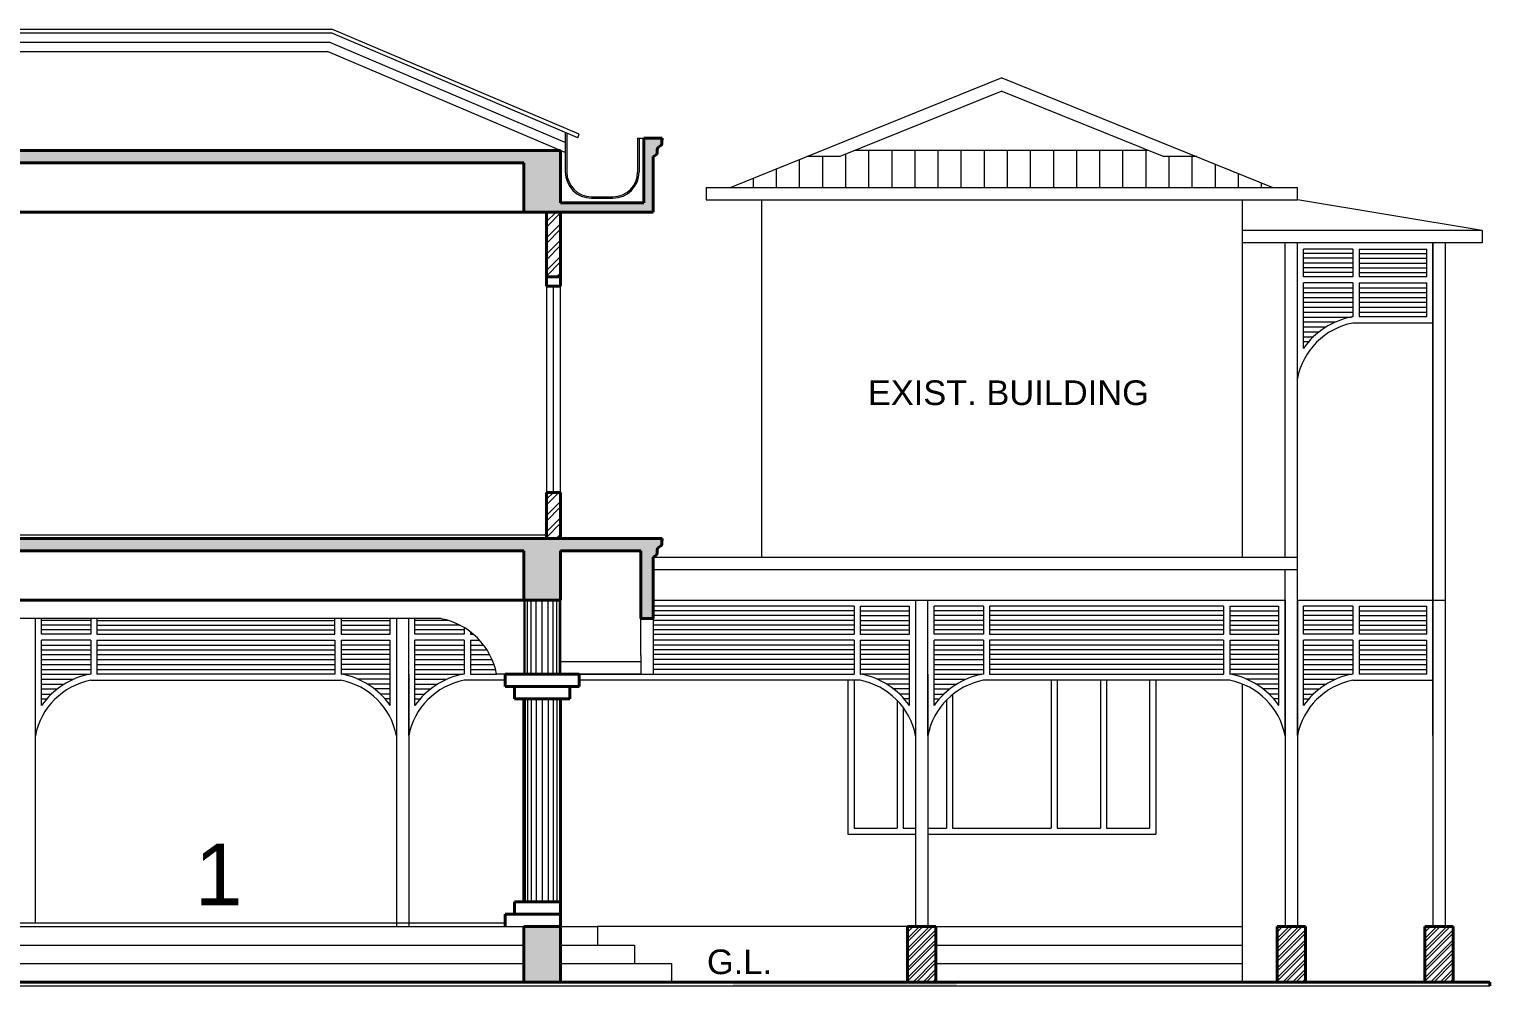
# Model space of a CAD drawing. Header units: inches. Extents: x 1367 to 15762, y 1989 to 8927.
# Drawn here: x 7965.61 to 7977.46, y 2028.29 to 2036.05 of the extents above; entities that cross this region are included whole.
import ezdxf

# ---------------------------------------------------------------- set-up
doc = ezdxf.new("R2010")
doc.units = ezdxf.units.IN
doc.header["$MEASUREMENT"] = 0
for name, color, linetype, lineweight in [('col', 5, 'Continuous', 40), ('EXIST.', 21, 'Continuous', 20), ('hatch', 8, 'Continuous', 5), ('proj', 31, 'Continuous', 15), ('text', 6, 'Continuous', 25), ('wall', 1, 'Continuous', 40), ('win', 60, 'Continuous', 9)]:
    doc.layers.add(name, color=color, linetype=linetype, lineweight=lineweight)
doc.styles.get("Standard").update_dxf_attribs({"font": 'arial.ttf', "height": 0.36})

msp = doc.modelspace()

# ---------------------------------------------------------------- hatches: boundary and pattern name
at = {"layer": 'hatch'}
h = msp.add_hatch(dxfattribs=at)
h.set_pattern_fill('AR-CONC', color=256, scale=0.035, style=0)
h.set_pattern_definition([(50, (8005.7672, 1723.88214), (0.25104106, -0.02196325), [0.02625, -0.28875]), (355, (8005.7672, 1723.88214), (-0.04856297, 0.26326725), [0.021, -0.231]), (100.4514, (8005.78813, 1723.8803), (0.20247828, 0.24130384), [0.02230907, -0.24539974]), (46.1842, (8005.7672, 1723.95214), (0.37353437, -0.05793166), [0.039375, -0.433125]), (96.6356, (8005.79833, 1723.9473), (0.32713195, 0.34094125), [0.0334636, -0.36809955]), (351.1842, (8005.7672, 1723.95214), (0.3271317, 0.3409415), [0.0315, -0.3465]), (21, (8005.8022, 1723.93464), (0.20891747, -0.14091661), [0.02625, -0.28875]), (326, (8005.8022, 1723.93464), (0.08516037, 0.25380252), [0.021, -0.231]), (71.4514, (8005.81962, 1723.9229), (0.29407792, 0.11288567), [0.02230907, -0.24539974]), (37.5, (8005.76721, 1723.88214), (0.00425595, 0.11651285), [0, -0.2282, 0, -0.2345, 0, -0.231875]), (7.5, (8005.7672, 1723.88214), (0.09207434, 0.1380441), [0, -0.1337, 0, -0.22295, 0, -0.088375]), (327.5, (8005.68916, 1723.88214), (0.186837853, -0.007894205), [0, -0.0875, 0, -0.273, 0, -0.36225]), (317.5, (8005.65416, 1723.88214), (0.20411516, 0.03503674), [0, -0.11375, 0, -0.1813, 0, -0.25725])])
edge = h.paths.add_edge_path()
edge.add_line((7955.006, 2034.969), (7964.606, 2034.969))
edge.add_line((7964.606, 2034.969), (7964.606, 2034.569))
edge.add_line((7964.606, 2034.569), (7964.906, 2034.569))
edge.add_line((7964.906, 2034.569), (7964.906, 2034.969))
edge.add_line((7964.906, 2034.969), (7969.621, 2034.969))
edge.add_line((7969.621, 2034.969), (7969.621, 2034.569))
edge.add_line((7969.621, 2034.569), (7970.671, 2034.569))
edge.add_line((7970.671, 2034.569), (7970.671, 2035.019))
edge.add_spline(control_points=[(7970.671, 2035.019), (7970.684, 2035.025), (7970.708, 2035.036), (7970.704, 2035.07), (7970.708, 2035.088), (7970.709, 2035.094)], knot_values=[0, 0, 0, 0, 0.037335, 0.072043, 0.090727, 0.090727, 0.090727, 0.090727], degree=3, periodic=0)
edge.add_spline(control_points=[(7970.709, 2035.094), (7970.721, 2035.1), (7970.745, 2035.111), (7970.742, 2035.145), (7970.745, 2035.163), (7970.746, 2035.169)], knot_values=[0, 0, 0, 0, 0.037335, 0.072043, 0.090727, 0.090727, 0.090727, 0.090727], degree=3, periodic=0)
edge.add_line((7970.746, 2035.169), (7970.596, 2035.169))
edge.add_line((7970.596, 2035.169), (7970.596, 2034.644))
edge.add_line((7970.596, 2034.644), (7969.921, 2034.644))
edge.add_line((7969.921, 2034.644), (7969.921, 2035.068))
edge.add_line((7969.921, 2035.068), (7969.921, 2035.069))
edge.add_line((7969.921, 2035.069), (7954.706, 2035.069))
edge.add_line((7954.706, 2035.069), (7954.706, 2034.644))
edge.add_line((7954.706, 2034.644), (7954.046, 2034.644))
edge.add_line((7954.046, 2034.644), (7954.031, 2034.644))
edge.add_line((7954.031, 2034.644), (7954.031, 2035.169))
edge.add_line((7954.031, 2035.169), (7953.881, 2035.169))
edge.add_spline(control_points=[(7953.881, 2035.169), (7953.883, 2035.163), (7953.886, 2035.145), (7953.883, 2035.111), (7953.906, 2035.1), (7953.919, 2035.094)], knot_values=[0, 0, 0, 0, 0.018685, 0.053392, 0.090727, 0.090727, 0.090727, 0.090727], degree=3, periodic=0)
edge.add_spline(control_points=[(7953.919, 2035.094), (7953.92, 2035.088), (7953.924, 2035.07), (7953.92, 2035.036), (7953.944, 2035.025), (7953.956, 2035.019)], knot_values=[0, 0, 0, 0, 0.018685, 0.053392, 0.090727, 0.090727, 0.090727, 0.090727], degree=3, periodic=0)
edge.add_line((7953.956, 2035.019), (7953.956, 2034.569))
edge.add_line((7953.956, 2034.569), (7955.006, 2034.569))
edge.add_line((7955.006, 2034.569), (7955.006, 2034.969))
edge = h.paths.add_edge_path()
edge.add_line((7959.056, 2031.819), (7964.606, 2031.819))
edge.add_line((7964.606, 2031.819), (7964.606, 2031.419))
edge.add_line((7964.606, 2031.419), (7964.906, 2031.419))
edge.add_line((7964.906, 2031.419), (7964.906, 2031.819))
edge.add_line((7964.906, 2031.819), (7969.621, 2031.819))
edge.add_line((7969.621, 2031.819), (7969.621, 2031.419))
edge.add_line((7969.621, 2031.419), (7969.921, 2031.419))
edge.add_line((7969.921, 2031.419), (7969.921, 2031.819))
edge.add_line((7969.921, 2031.819), (7970.571, 2031.819))
edge.add_line((7970.571, 2031.819), (7970.571, 2031.269))
edge.add_line((7970.571, 2031.269), (7970.671, 2031.269))
edge.add_line((7970.671, 2031.269), (7970.671, 2031.769))
edge.add_spline(control_points=[(7970.671, 2031.769), (7970.684, 2031.775), (7970.708, 2031.786), (7970.704, 2031.82), (7970.708, 2031.838), (7970.709, 2031.844)], knot_values=[0, 0, 0, 0, 0.037335, 0.072043, 0.090727, 0.090727, 0.090727, 0.090727], degree=3, periodic=0)
edge.add_spline(control_points=[(7970.709, 2031.844), (7970.721, 2031.85), (7970.745, 2031.861), (7970.742, 2031.895), (7970.745, 2031.913), (7970.746, 2031.919)], knot_values=[0, 0, 0, 0, 0.037335, 0.072043, 0.090727, 0.090727, 0.090727, 0.090727], degree=3, periodic=0)
edge.add_line((7970.746, 2031.919), (7958.756, 2031.919))
edge.add_line((7958.756, 2031.919), (7958.756, 2031.419))
edge.add_line((7958.756, 2031.419), (7959.056, 2031.419))
edge.add_line((7959.056, 2031.419), (7959.056, 2031.819))
h.paths.add_polyline_path([(7955.006, 2030.244), (7956.052, 2030.244), (7958.281, 2028.825), (7958.281, 2028.619), (7958.556, 2028.619), (7958.556, 2028.769), (7958.556, 2028.944), (7958.281, 2028.944), (7958.281, 2029.119), (7958.006, 2029.119), (7958.006, 2029.294), (7957.731, 2029.294), (7957.731, 2029.469), (7957.456, 2029.469), (7957.456, 2029.644), (7957.181, 2029.644), (7957.181, 2029.819), (7956.906, 2029.819), (7956.906, 2029.994), (7956.631, 2029.994), (7956.631, 2030.169), (7956.356, 2030.169), (7956.356, 2030.344), (7954.706, 2030.344), (7954.706, 2030.044), (7955.006, 2030.044)])
h.paths.add_polyline_path([(7955.006, 2028.769), (7954.706, 2028.769), (7954.706, 2028.319), (7955.006, 2028.319)])
h.paths.add_polyline_path([(7959.056, 2028.769), (7958.756, 2028.769), (7958.756, 2028.319), (7959.056, 2028.319)])
h.paths.add_polyline_path([(7964.906, 2028.769), (7964.606, 2028.769), (7964.606, 2028.319), (7964.906, 2028.319)])
h.paths.add_polyline_path([(7969.921, 2028.769), (7969.621, 2028.769), (7969.621, 2028.319), (7969.921, 2028.319)])
h = msp.add_hatch(dxfattribs=at)
h.set_pattern_fill('ANSI31', color=256, scale=1.5, angle=45, style=0)
h.set_pattern_definition([(90, (8198.54874, 1782.14599), (-0.1875, 3e-17), [])])
h.paths.add_polyline_path([(7975.085, 2035.019), (7974.819, 2035.019), (7974.695, 2035.069), (7972.31, 2035.069), (7972.187, 2035.019), (7971.92, 2035.019), (7971.303, 2034.769), (7975.703, 2034.769)])
h = msp.add_hatch(dxfattribs=at)
h.set_pattern_fill('ANSI32', color=256, scale=0.25, style=0)
h.set_pattern_definition([(45, (8005.76721, 1723.88214), (-0.06629126, 0.06629126), []), (45, (8005.8114, 1723.88214), (-0.06629126, 0.06629126), [])])
h.paths.add_polyline_path([(7960.671, 2034.569), (7960.556, 2034.569), (7960.556, 2031.919), (7960.671, 2031.919)])
h.paths.add_polyline_path([(7969.921, 2034.569), (7969.806, 2034.569), (7969.806, 2034.044), (7969.921, 2034.044)])
h.paths.add_polyline_path([(7969.806, 2031.919), (7969.921, 2031.919), (7969.921, 2032.294), (7969.806, 2032.294)])
h.paths.add_polyline_path([(7964.906, 2031.419), (7964.791, 2031.419), (7964.791, 2030.894), (7964.906, 2030.894)])
h.paths.add_polyline_path([(7954.706, 2034.569), (7954.706, 2034.044), (7954.821, 2034.044), (7954.821, 2034.569)])
h.paths.add_polyline_path([(7954.706, 2030.344), (7954.821, 2030.344), (7954.821, 2030.644), (7954.706, 2030.644)])
h.paths.add_polyline_path([(7954.706, 2028.769), (7954.821, 2028.769), (7954.821, 2030.044), (7954.706, 2030.044)])
at = {"layer": 'proj'}
h = msp.add_hatch(dxfattribs=at)
h.set_pattern_fill('ANSI32', color=256, scale=0.15, style=0)
h.set_pattern_definition([(45, (7995.45541, 1986.95364), (-0.039774756, 0.039774756), []), (45, (7995.481926, 1986.95364), (-0.039774756, 0.039774756), [])])
h.paths.add_polyline_path([(7972.738, 2028.319), (7972.968, 2028.319), (7972.968, 2028.769), (7972.738, 2028.769)])
h = msp.add_hatch(dxfattribs=at)
h.set_pattern_fill('ANSI32', color=256, scale=0.15, style=0)
h.set_pattern_definition([(45, (7998.45541, 1986.95364), (-0.039774756, 0.039774756), []), (45, (7998.481926, 1986.95364), (-0.039774756, 0.039774756), [])])
h.paths.add_polyline_path([(7975.738, 2028.319), (7975.968, 2028.319), (7975.968, 2028.769), (7975.738, 2028.769)])
h = msp.add_hatch(dxfattribs=at)
h.set_pattern_fill('ANSI32', color=256, scale=0.15, style=0)
h.set_pattern_definition([(45, (7999.65541, 1986.95364), (-0.039774756, 0.039774756), []), (45, (7999.681926, 1986.95364), (-0.039774756, 0.039774756), [])])
h.paths.add_polyline_path([(7976.938, 2028.319), (7977.168, 2028.319), (7977.168, 2028.769), (7976.938, 2028.769)])
at = {"layer": 'wall'}
msp.add_hatch(color=256, dxfattribs=at).paths.add_polyline_path([(7973.137, 2028.289), (7971.319, 2028.289), (7971.319, 2028.319), (7973.137, 2028.319)])

# ---------------------------------------------------------------- linework, layer by layer
at = {"layer": 'col'}
for p, q in [((7970.746, 2035.169), (7970.596, 2035.169)), ((7970.596, 2035.169), (7970.596, 2034.644)), ((7954.706, 2035.069), (7969.921, 2035.069)), ((7969.921, 2035.069), (7969.921, 2034.644)), ((7970.671, 2035.019), (7970.671, 2034.569)), ((7964.906, 2034.969), (7969.621, 2034.969)), ((7969.621, 2034.969), (7969.621, 2034.569)), ((7969.921, 2034.644), (7970.596, 2034.644)), ((7954.706, 2034.569), (7970.671, 2034.569)), ((7958.756, 2031.919), (7970.746, 2031.919)), ((7964.906, 2031.819), (7969.621, 2031.819)), ((7969.621, 2031.819), (7969.621, 2031.419)), ((7969.921, 2031.819), (7970.571, 2031.819)), ((7969.921, 2031.819), (7969.921, 2031.419)), ((7970.571, 2031.819), (7970.571, 2031.269)), ((7970.671, 2031.769), (7970.671, 2031.269)), ((7958.756, 2031.419), (7969.921, 2031.419)), ((7970.571, 2031.269), (7970.671, 2031.269)), ((7969.471, 2030.819), (7970.071, 2030.819)), ((7969.471, 2030.719), (7969.471, 2030.819)), ((7969.471, 2030.719), (7970.071, 2030.719)), ((7969.546, 2030.619), (7969.546, 2030.719)), ((7969.996, 2030.619), (7969.996, 2030.719)), ((7970.071, 2030.719), (7970.071, 2030.819)), ((7969.921, 2030.619), (7969.546, 2030.619)), ((7969.621, 2030.619), (7969.996, 2030.619)), ((7969.621, 2030.619), (7969.621, 2028.969)), ((7969.921, 2030.619), (7969.921, 2028.769)), ((7969.921, 2028.969), (7969.546, 2028.969)), ((7969.546, 2028.969), (7969.546, 2028.869)), ((7969.621, 2028.969), (7969.921, 2028.969)), ((7969.921, 2028.869), (7969.471, 2028.869)), ((7969.471, 2028.869), (7969.471, 2028.769)), ((7969.621, 2028.869), (7969.921, 2028.869)), ((7969.921, 2028.769), (7969.621, 2028.769)), ((7969.621, 2028.769), (7969.621, 2028.319)), ((7969.921, 2028.769), (7969.921, 2028.319))]:
    msp.add_line(p, q, dxfattribs=at)
for points in [[(7970.671, 2035.019), (7970.701, 2035.041), (7970.706, 2035.075), (7970.709, 2035.094)], [(7970.709, 2035.094), (7970.739, 2035.116), (7970.743, 2035.15), (7970.746, 2035.169)], [(7970.709, 2031.844), (7970.739, 2031.866), (7970.743, 2031.9), (7970.746, 2031.919)], [(7970.671, 2031.769), (7970.701, 2031.791), (7970.706, 2031.825), (7970.709, 2031.844)]]:
    msp.add_spline(points, degree=3, dxfattribs=at)
at = {"layer": 'EXIST.'}
for p, q in [((7973.503, 2035.659), (7971.303, 2034.769)), ((7973.503, 2035.659), (7975.703, 2034.769)), ((7973.503, 2035.551), (7972.187, 2035.019)), ((7973.503, 2035.551), (7974.819, 2035.019)), ((7972.187, 2035.019), (7971.92, 2035.019)), ((7974.695, 2035.069), (7972.31, 2035.069)), ((7975.085, 2035.019), (7974.819, 2035.019)), ((7971.103, 2034.769), (7975.903, 2034.769)), ((7971.103, 2034.769), (7971.103, 2034.669)), ((7975.903, 2034.669), (7975.903, 2034.769)), ((7971.103, 2034.669), (7975.903, 2034.669)), ((7971.553, 2034.669), (7971.553, 2031.769)), ((7975.453, 2034.669), (7975.453, 2031.769)), ((7977.403, 2034.419), (7975.903, 2034.669)), ((7977.403, 2034.419), (7975.453, 2034.419)), ((7977.403, 2034.419), (7977.403, 2034.319)), ((7977.403, 2034.319), (7975.453, 2034.319)), ((7975.803, 2031.769), (7975.803, 2034.319)), ((7975.903, 2031.769), (7975.903, 2034.319)), ((7975.953, 2034.044), (7975.953, 2034.269)), ((7976.353, 2034.269), (7975.953, 2034.269)), ((7976.353, 2034.269), (7976.353, 2034.044)), ((7976.403, 2034.269), (7976.953, 2034.269)), ((7976.403, 2034.269), (7976.403, 2034.044)), ((7976.953, 2034.044), (7976.953, 2034.269)), ((7977.003, 2034.319), (7977.003, 2028.769)), ((7977.003, 2030.319), (7977.003, 2034.319)), ((7977.103, 2034.319), (7977.103, 2028.769)), ((7976.353, 2034.044), (7975.953, 2034.044)), ((7976.953, 2034.044), (7976.403, 2034.044)), ((7975.953, 2033.463), (7975.953, 2033.994)), ((7976.353, 2033.994), (7975.953, 2033.994)), ((7976.353, 2033.994), (7976.353, 2033.719)), ((7976.403, 2033.994), (7976.953, 2033.994)), ((7976.403, 2033.994), (7976.403, 2033.719)), ((7976.953, 2033.719), (7976.953, 2033.994)), ((7976.353, 2033.719), (7976.348, 2033.719)), ((7976.353, 2033.669), (7977.003, 2033.669)), ((7976.953, 2033.719), (7976.403, 2033.719)), ((7970.671, 2031.769), (7975.903, 2031.769)), ((7970.671, 2031.669), (7975.903, 2031.669)), ((7975.803, 2031.419), (7975.803, 2031.669)), ((7975.903, 2031.669), (7975.903, 2031.769)), ((7975.903, 2031.419), (7975.903, 2031.669)), ((7970.671, 2031.419), (7972.868, 2031.419)), ((7972.803, 2031.419), (7972.803, 2028.769)), ((7972.803, 2031.419), (7975.803, 2031.419)), ((7972.903, 2030.319), (7972.903, 2031.419)), ((7975.803, 2030.319), (7975.803, 2031.419)), ((7975.803, 2031.419), (7975.803, 2028.769)), ((7975.903, 2031.419), (7975.903, 2028.769)), ((7975.903, 2030.319), (7975.903, 2031.419)), ((7975.903, 2031.419), (7977.103, 2031.419)), ((7972.303, 2031.369), (7970.671, 2031.369)), ((7972.303, 2031.369), (7972.303, 2031.144)), ((7972.353, 2031.369), (7972.353, 2031.144)), ((7972.353, 2031.369), (7972.753, 2031.369)), ((7972.753, 2031.144), (7972.753, 2031.369)), ((7972.953, 2031.144), (7972.953, 2031.369)), ((7973.353, 2031.369), (7972.953, 2031.369)), ((7973.353, 2031.369), (7973.353, 2031.144)), ((7975.303, 2031.369), (7973.403, 2031.369)), ((7973.403, 2031.369), (7973.403, 2031.144)), ((7975.303, 2031.369), (7975.303, 2031.144)), ((7975.353, 2031.369), (7975.353, 2031.144)), ((7975.353, 2031.369), (7975.753, 2031.369)), ((7975.753, 2031.144), (7975.753, 2031.369)), ((7975.953, 2031.144), (7975.953, 2031.369)), ((7976.353, 2031.369), (7975.953, 2031.369)), ((7976.353, 2031.369), (7976.353, 2031.144)), ((7976.403, 2031.369), (7976.953, 2031.369)), ((7976.403, 2031.369), (7976.403, 2031.144)), ((7976.953, 2031.144), (7976.953, 2031.369)), ((7968.951, 2031.269), (7964.906, 2031.269)), ((7965.656, 2031.269), (7965.656, 2028.799)), ((7965.706, 2031.144), (7965.706, 2031.269)), ((7966.106, 2031.269), (7966.106, 2031.144)), ((7966.156, 2031.269), (7966.156, 2031.144)), ((7968.088, 2031.144), (7968.088, 2031.269)), ((7968.138, 2031.269), (7968.138, 2031.144)), ((7968.538, 2031.144), (7968.538, 2031.269)), ((7968.588, 2031.269), (7968.588, 2028.769)), ((7968.688, 2030.319), (7968.688, 2031.269)), ((7968.738, 2031.144), (7968.738, 2031.269)), ((7969.138, 2031.197), (7969.138, 2031.144)), ((7966.106, 2031.144), (7965.706, 2031.144)), ((7965.706, 2030.563), (7965.706, 2031.094)), ((7966.106, 2031.094), (7965.706, 2031.094)), ((7966.106, 2031.094), (7966.106, 2030.819)), ((7966.156, 2031.144), (7968.088, 2031.144)), ((7966.156, 2031.094), (7966.156, 2030.819)), ((7966.156, 2031.094), (7968.088, 2031.094)), ((7968.088, 2031.144), (7968.088, 2031.144)), ((7968.088, 2031.094), (7968.088, 2030.819)), ((7968.138, 2031.144), (7968.538, 2031.144)), ((7968.138, 2031.094), (7968.138, 2030.819)), ((7968.138, 2031.094), (7968.538, 2031.094)), ((7968.538, 2030.563), (7968.538, 2031.094)), ((7969.138, 2031.144), (7968.738, 2031.144)), ((7968.738, 2030.563), (7968.738, 2031.094)), ((7969.138, 2031.094), (7968.738, 2031.094)), ((7969.138, 2031.094), (7969.138, 2030.819)), ((7969.188, 2031.163), (7969.188, 2031.144)), ((7969.188, 2031.144), (7969.211, 2031.144)), ((7969.188, 2031.094), (7969.188, 2030.819)), ((7969.188, 2031.094), (7969.263, 2031.094)), ((7970.671, 2031.144), (7972.303, 2031.144)), ((7972.303, 2031.094), (7970.671, 2031.094)), ((7972.303, 2031.094), (7972.303, 2030.819)), ((7972.353, 2031.144), (7972.753, 2031.144)), ((7972.353, 2031.094), (7972.353, 2030.819)), ((7972.353, 2031.094), (7972.753, 2031.094)), ((7972.753, 2030.563), (7972.753, 2031.094)), ((7973.353, 2031.144), (7972.953, 2031.144)), ((7972.953, 2030.563), (7972.953, 2031.094)), ((7973.353, 2031.094), (7972.953, 2031.094)), ((7973.353, 2031.094), (7973.353, 2030.819)), ((7973.403, 2031.144), (7975.303, 2031.144)), ((7975.303, 2031.094), (7973.403, 2031.094)), ((7973.403, 2031.094), (7973.403, 2030.819)), ((7975.303, 2031.094), (7975.303, 2030.819)), ((7975.353, 2031.144), (7975.753, 2031.144)), ((7975.353, 2031.094), (7975.353, 2030.819)), ((7975.353, 2031.094), (7975.753, 2031.094)), ((7975.753, 2030.563), (7975.753, 2031.094)), ((7976.353, 2031.144), (7975.953, 2031.144)), ((7975.953, 2030.563), (7975.953, 2031.094)), ((7976.353, 2031.094), (7975.953, 2031.094)), ((7976.353, 2031.094), (7976.353, 2030.819)), ((7976.953, 2031.144), (7976.403, 2031.144)), ((7976.403, 2031.094), (7976.953, 2031.094)), ((7976.403, 2031.094), (7976.403, 2030.819)), ((7976.953, 2030.819), (7976.953, 2031.094)), ((7966.106, 2030.819), (7966.102, 2030.819)), ((7966.106, 2030.769), (7968.138, 2030.769)), ((7968.088, 2030.819), (7966.156, 2030.819)), ((7968.138, 2030.819), (7968.142, 2030.819)), ((7968.688, 2030.819), (7968.688, 2028.769)), ((7969.138, 2030.819), (7969.133, 2030.819)), ((7969.471, 2030.769), (7969.138, 2030.769)), ((7969.188, 2030.819), (7969.401, 2030.819)), ((7970.071, 2030.819), (7972.303, 2030.819)), ((7972.353, 2030.769), (7970.071, 2030.769)), ((7972.353, 2030.819), (7972.357, 2030.819)), ((7972.903, 2030.819), (7972.903, 2028.769)), ((7973.353, 2030.819), (7973.348, 2030.819)), ((7975.353, 2030.769), (7973.353, 2030.769)), ((7973.403, 2030.819), (7975.303, 2030.819)), ((7975.353, 2030.819), (7975.357, 2030.819)), ((7975.453, 2030.74), (7975.453, 2028.319)), ((7976.353, 2030.819), (7976.348, 2030.819)), ((7976.353, 2030.769), (7977.003, 2030.769)), ((7976.953, 2030.819), (7976.403, 2030.819))]:
    msp.add_line(p, q, dxfattribs=at)
for centre, radius, start, end in [((7976.461, 2033.11), 0.569, 100.985, 169.015), ((7976.461, 2033.11), 0.619, 100.5306, 145.241), ((7968.843, 2030.71), 0.569, 10.985, 79.015), ((7966.215, 2030.21), 0.569, 100.985, 169.015), ((7966.215, 2030.21), 0.619, 100.5306, 145.241), ((7968.029, 2030.21), 0.569, 10.985, 79.015), ((7968.029, 2030.21), 0.619, 34.759, 79.4694), ((7969.246, 2030.21), 0.569, 100.985, 169.015), ((7969.246, 2030.21), 0.619, 100.5306, 145.241), ((7972.244, 2030.21), 0.569, 10.985, 79.015), ((7972.244, 2030.21), 0.619, 34.759, 79.4694), ((7973.461, 2030.21), 0.569, 100.985, 169.015), ((7973.461, 2030.21), 0.619, 100.5306, 145.241), ((7975.244, 2030.21), 0.569, 10.985, 79.015), ((7975.244, 2030.21), 0.619, 34.759, 79.4694), ((7976.461, 2030.21), 0.569, 100.985, 169.015), ((7976.461, 2030.21), 0.619, 100.5306, 145.241)]:
    msp.add_arc(centre, radius, start, end, dxfattribs=at)
at = {"layer": 'hatch'}
for p, q in [((7962.973, 2036.054), (7968.064, 2036.054)), ((7970.072, 2035.201), (7968.064, 2036.054)), ((7962.967, 2036.024), (7968.057, 2036.024)), ((7970.061, 2035.173), (7968.057, 2036.024)), ((7970.061, 2035.173), (7970.072, 2035.201)), ((7976.353, 2034.232), (7975.953, 2034.232)), ((7976.353, 2034.194), (7975.953, 2034.194)), ((7976.353, 2034.155), (7975.953, 2034.155)), ((7976.403, 2034.232), (7976.953, 2034.232)), ((7976.403, 2034.194), (7976.953, 2034.194)), ((7976.403, 2034.155), (7976.953, 2034.155)), ((7976.353, 2034.116), (7975.953, 2034.116)), ((7976.353, 2034.078), (7975.953, 2034.078)), ((7976.403, 2034.116), (7976.953, 2034.116)), ((7976.403, 2034.078), (7976.953, 2034.078)), ((7975.953, 2033.954), (7976.353, 2033.954)), ((7975.953, 2033.916), (7976.353, 2033.916)), ((7976.403, 2033.954), (7976.953, 2033.954)), ((7976.403, 2033.916), (7976.953, 2033.916)), ((7975.953, 2033.877), (7976.353, 2033.877)), ((7975.953, 2033.837), (7976.353, 2033.837)), ((7975.953, 2033.796), (7976.353, 2033.796)), ((7976.403, 2033.877), (7976.953, 2033.877)), ((7976.403, 2033.837), (7976.953, 2033.837)), ((7976.403, 2033.796), (7976.953, 2033.796)), ((7975.953, 2033.757), (7976.353, 2033.757)), ((7975.953, 2033.717), (7976.341, 2033.717)), ((7975.953, 2033.677), (7976.212, 2033.677)), ((7976.403, 2033.757), (7976.953, 2033.757)), ((7975.953, 2033.638), (7976.138, 2033.638)), ((7975.953, 2033.598), (7976.08, 2033.598)), ((7975.953, 2033.557), (7976.033, 2033.557)), ((7975.953, 2033.518), (7975.996, 2033.518)), ((7960.671, 2031.949), (7969.806, 2031.949)), ((7972.303, 2031.332), (7970.671, 2031.332)), ((7972.353, 2031.332), (7972.753, 2031.332)), ((7973.353, 2031.332), (7972.953, 2031.332)), ((7975.303, 2031.332), (7973.403, 2031.332)), ((7975.353, 2031.332), (7975.753, 2031.332)), ((7976.353, 2031.332), (7975.953, 2031.332)), ((7976.403, 2031.332), (7976.953, 2031.332)), ((7966.106, 2031.255), (7965.706, 2031.255)), ((7966.106, 2031.216), (7965.706, 2031.216)), ((7966.106, 2031.178), (7965.706, 2031.178)), ((7966.156, 2031.255), (7968.088, 2031.255)), ((7966.156, 2031.216), (7968.088, 2031.216)), ((7966.156, 2031.178), (7968.088, 2031.178)), ((7968.138, 2031.255), (7968.538, 2031.255)), ((7968.138, 2031.216), (7968.538, 2031.216)), ((7968.138, 2031.178), (7968.538, 2031.178)), ((7969.008, 2031.255), (7968.738, 2031.255)), ((7969.104, 2031.216), (7968.738, 2031.216)), ((7969.138, 2031.178), (7968.738, 2031.178)), ((7972.303, 2031.294), (7970.671, 2031.294)), ((7972.303, 2031.255), (7970.671, 2031.255)), ((7972.303, 2031.216), (7970.671, 2031.216)), ((7972.303, 2031.178), (7970.671, 2031.178)), ((7972.353, 2031.294), (7972.753, 2031.294)), ((7972.353, 2031.255), (7972.753, 2031.255)), ((7972.353, 2031.216), (7972.753, 2031.216)), ((7972.353, 2031.178), (7972.753, 2031.178)), ((7973.353, 2031.294), (7972.953, 2031.294)), ((7973.353, 2031.255), (7972.953, 2031.255)), ((7973.353, 2031.216), (7972.953, 2031.216)), ((7973.353, 2031.178), (7972.953, 2031.178)), ((7975.303, 2031.294), (7973.403, 2031.294)), ((7975.303, 2031.255), (7973.403, 2031.255)), ((7975.303, 2031.216), (7973.403, 2031.216)), ((7975.303, 2031.178), (7973.403, 2031.178)), ((7975.353, 2031.294), (7975.753, 2031.294)), ((7975.353, 2031.255), (7975.753, 2031.255)), ((7975.353, 2031.216), (7975.753, 2031.216)), ((7975.353, 2031.178), (7975.753, 2031.178)), ((7976.353, 2031.294), (7975.953, 2031.294)), ((7976.353, 2031.255), (7975.953, 2031.255)), ((7976.353, 2031.216), (7975.953, 2031.216)), ((7976.353, 2031.178), (7975.953, 2031.178)), ((7976.403, 2031.294), (7976.953, 2031.294)), ((7976.403, 2031.255), (7976.953, 2031.255)), ((7976.403, 2031.216), (7976.953, 2031.216)), ((7976.403, 2031.178), (7976.953, 2031.178)), ((7965.706, 2031.054), (7966.106, 2031.054)), ((7965.706, 2031.016), (7966.106, 2031.016)), ((7965.706, 2030.977), (7966.106, 2030.977)), ((7966.156, 2031.054), (7968.088, 2031.054)), ((7966.156, 2031.016), (7968.088, 2031.016)), ((7966.156, 2030.977), (7968.088, 2030.977)), ((7968.538, 2031.054), (7968.138, 2031.054)), ((7968.538, 2031.016), (7968.138, 2031.016)), ((7968.538, 2030.977), (7968.138, 2030.977)), ((7968.738, 2031.054), (7969.138, 2031.054)), ((7968.738, 2031.016), (7969.138, 2031.016)), ((7968.738, 2030.977), (7969.138, 2030.977)), ((7969.188, 2031.054), (7969.296, 2031.054)), ((7969.188, 2031.016), (7969.323, 2031.016)), ((7969.188, 2030.977), (7969.346, 2030.977)), ((7972.303, 2031.054), (7970.671, 2031.054)), ((7972.303, 2031.016), (7970.671, 2031.016)), ((7972.303, 2030.977), (7970.671, 2030.977)), ((7972.753, 2031.054), (7972.353, 2031.054)), ((7972.753, 2031.016), (7972.353, 2031.016)), ((7972.753, 2030.977), (7972.353, 2030.977)), ((7972.953, 2031.054), (7973.353, 2031.054)), ((7972.953, 2031.016), (7973.353, 2031.016)), ((7972.953, 2030.977), (7973.353, 2030.977)), ((7975.303, 2031.054), (7973.403, 2031.054)), ((7975.303, 2031.016), (7973.403, 2031.016)), ((7975.303, 2030.977), (7973.403, 2030.977)), ((7975.753, 2031.054), (7975.353, 2031.054)), ((7975.753, 2031.016), (7975.353, 2031.016)), ((7975.753, 2030.977), (7975.353, 2030.977)), ((7975.953, 2031.054), (7976.353, 2031.054)), ((7975.953, 2031.016), (7976.353, 2031.016)), ((7975.953, 2030.977), (7976.353, 2030.977)), ((7976.403, 2031.054), (7976.953, 2031.054)), ((7976.403, 2031.016), (7976.953, 2031.016)), ((7976.403, 2030.977), (7976.953, 2030.977)), ((7965.706, 2030.937), (7966.106, 2030.937)), ((7965.706, 2030.896), (7966.106, 2030.896)), ((7965.706, 2030.857), (7966.106, 2030.857)), ((7966.156, 2030.937), (7968.088, 2030.937)), ((7966.156, 2030.896), (7968.088, 2030.896)), ((7966.156, 2030.857), (7968.088, 2030.857)), ((7968.538, 2030.937), (7968.138, 2030.937)), ((7968.538, 2030.896), (7968.138, 2030.896)), ((7968.538, 2030.857), (7968.138, 2030.857)), ((7968.738, 2030.937), (7969.138, 2030.937)), ((7968.738, 2030.896), (7969.138, 2030.896)), ((7968.738, 2030.857), (7969.138, 2030.857)), ((7969.188, 2030.937), (7969.365, 2030.937)), ((7969.188, 2030.896), (7969.381, 2030.896)), ((7969.188, 2030.857), (7969.393, 2030.857)), ((7972.303, 2030.937), (7970.671, 2030.937)), ((7972.303, 2030.896), (7970.671, 2030.896)), ((7972.303, 2030.857), (7970.671, 2030.857)), ((7972.753, 2030.937), (7972.353, 2030.937)), ((7972.753, 2030.896), (7972.353, 2030.896)), ((7972.753, 2030.857), (7972.353, 2030.857)), ((7972.953, 2030.937), (7973.353, 2030.937)), ((7972.953, 2030.896), (7973.353, 2030.896)), ((7972.953, 2030.857), (7973.353, 2030.857)), ((7975.303, 2030.937), (7973.403, 2030.937)), ((7975.303, 2030.896), (7973.403, 2030.896)), ((7975.303, 2030.857), (7973.403, 2030.857)), ((7975.753, 2030.937), (7975.353, 2030.937)), ((7975.753, 2030.896), (7975.353, 2030.896)), ((7975.753, 2030.857), (7975.353, 2030.857)), ((7975.953, 2030.937), (7976.353, 2030.937)), ((7975.953, 2030.896), (7976.353, 2030.896)), ((7975.953, 2030.857), (7976.353, 2030.857)), ((7976.403, 2030.937), (7976.953, 2030.937)), ((7976.403, 2030.896), (7976.953, 2030.896)), ((7976.403, 2030.857), (7976.953, 2030.857)), ((7965.706, 2030.817), (7966.095, 2030.817)), ((7965.706, 2030.777), (7965.966, 2030.777)), ((7965.706, 2030.738), (7965.891, 2030.738)), ((7968.538, 2030.817), (7968.149, 2030.817)), ((7968.538, 2030.777), (7968.278, 2030.777)), ((7968.538, 2030.738), (7968.353, 2030.738)), ((7968.738, 2030.817), (7969.126, 2030.817)), ((7968.738, 2030.777), (7968.997, 2030.777)), ((7968.738, 2030.738), (7968.923, 2030.738)), ((7972.753, 2030.817), (7972.364, 2030.817)), ((7972.753, 2030.777), (7972.493, 2030.777)), ((7972.753, 2030.738), (7972.568, 2030.738)), ((7972.953, 2030.817), (7973.341, 2030.817)), ((7972.953, 2030.777), (7973.212, 2030.777)), ((7972.953, 2030.738), (7973.138, 2030.738)), ((7975.753, 2030.817), (7975.364, 2030.817)), ((7975.753, 2030.777), (7975.493, 2030.777)), ((7975.753, 2030.738), (7975.568, 2030.738)), ((7975.953, 2030.817), (7976.341, 2030.817)), ((7975.953, 2030.777), (7976.212, 2030.777)), ((7975.953, 2030.738), (7976.138, 2030.738)), ((7965.706, 2030.698), (7965.834, 2030.698)), ((7965.706, 2030.657), (7965.787, 2030.657)), ((7965.706, 2030.618), (7965.75, 2030.618)), ((7968.538, 2030.698), (7968.41, 2030.698)), ((7968.538, 2030.657), (7968.457, 2030.657)), ((7968.538, 2030.618), (7968.494, 2030.618)), ((7968.738, 2030.698), (7968.865, 2030.698)), ((7968.738, 2030.657), (7968.818, 2030.657)), ((7968.738, 2030.618), (7968.781, 2030.618)), ((7972.753, 2030.698), (7972.625, 2030.698)), ((7972.753, 2030.657), (7972.672, 2030.657)), ((7972.753, 2030.618), (7972.709, 2030.618)), ((7972.953, 2030.698), (7973.08, 2030.698)), ((7972.953, 2030.657), (7973.033, 2030.657)), ((7972.953, 2030.618), (7972.996, 2030.618)), ((7975.753, 2030.698), (7975.625, 2030.698)), ((7975.753, 2030.657), (7975.672, 2030.657)), ((7975.753, 2030.618), (7975.709, 2030.618)), ((7975.953, 2030.698), (7976.08, 2030.698)), ((7975.953, 2030.657), (7976.033, 2030.657)), ((7975.953, 2030.618), (7975.996, 2030.618)), ((7964.906, 2028.799), (7965.656, 2028.799)), ((7965.656, 2028.799), (7969.471, 2028.799))]:
    msp.add_line(p, q, dxfattribs=at)
at = {"layer": 'proj'}
for p, q in [((7962.952, 2035.948), (7968.042, 2035.948)), ((7969.959, 2035.134), (7968.042, 2035.948)), ((7962.938, 2035.873), (7968.027, 2035.873)), ((7969.959, 2035.053), (7968.027, 2035.873)), ((7969.959, 2035.216), (7969.959, 2034.894)), ((7969.971, 2035.211), (7969.971, 2034.894)), ((7970.546, 2035.169), (7970.596, 2035.169)), ((7970.546, 2035.169), (7970.546, 2034.894)), ((7970.559, 2035.169), (7970.559, 2034.894)), ((7970.171, 2034.694), (7970.346, 2034.694)), ((7970.171, 2034.681), (7970.346, 2034.681)), ((7969.632, 2030.819), (7969.632, 2031.419)), ((7969.651, 2030.819), (7969.651, 2031.419)), ((7969.681, 2030.819), (7969.681, 2031.419)), ((7969.721, 2030.819), (7969.721, 2031.419)), ((7969.771, 2030.819), (7969.771, 2031.419)), ((7969.821, 2030.819), (7969.821, 2031.419)), ((7969.861, 2030.819), (7969.861, 2031.419)), ((7969.891, 2030.819), (7969.891, 2031.419)), ((7969.911, 2030.819), (7969.911, 2031.419)), ((7969.471, 2030.819), (7969.401, 2030.819)), ((7969.632, 2030.619), (7969.632, 2028.969)), ((7969.651, 2030.619), (7969.651, 2028.969)), ((7969.681, 2030.619), (7969.681, 2028.969)), ((7969.721, 2030.619), (7969.721, 2028.969)), ((7969.771, 2030.619), (7969.771, 2028.969)), ((7969.821, 2030.619), (7969.821, 2028.969)), ((7969.861, 2030.619), (7969.861, 2028.969)), ((7969.891, 2030.619), (7969.891, 2028.969)), ((7969.911, 2030.619), (7969.911, 2028.969)), ((7972.738, 2028.769), (7970.221, 2028.769)), ((7972.968, 2028.769), (7975.453, 2028.769)), ((7972.968, 2028.619), (7975.453, 2028.619)), ((7972.968, 2028.469), (7975.453, 2028.469))]:
    msp.add_line(p, q, dxfattribs=at)
at = {"layer": 'proj', "color": 1}
msp.add_line((7953.806, 2028.289), (7977.465, 2028.289), dxfattribs=at)
at = {"layer": 'proj'}
for centre, radius, start, end in [((7970.171, 2034.894), 0.212, 180, 270), ((7970.171, 2034.894), 0.2, 180, 270), ((7970.346, 2034.894), 0.2, 270, 0), ((7970.346, 2034.894), 0.212, 270, 0)]:
    msp.add_arc(centre, radius, start, end, dxfattribs=at)
at = {"layer": 'wall'}
for p, q in [((7969.806, 2034.569), (7969.806, 2033.969)), ((7969.921, 2034.569), (7969.921, 2033.969)), ((7969.921, 2034.044), (7969.806, 2034.044)), ((7969.921, 2033.969), (7969.806, 2033.969)), ((7969.806, 2032.294), (7969.806, 2031.919)), ((7969.806, 2032.294), (7969.921, 2032.294)), ((7969.921, 2032.294), (7969.921, 2031.919)), ((7972.738, 2028.769), (7972.968, 2028.769)), ((7972.738, 2028.769), (7972.738, 2028.319)), ((7972.738, 2028.769), (7972.738, 2028.319)), ((7972.968, 2028.769), (7972.968, 2028.319)), ((7975.738, 2028.769), (7975.968, 2028.769)), ((7975.738, 2028.769), (7975.738, 2028.319)), ((7975.738, 2028.769), (7975.738, 2028.319)), ((7975.968, 2028.769), (7975.968, 2028.319)), ((7976.938, 2028.769), (7977.168, 2028.769)), ((7976.938, 2028.769), (7976.938, 2028.319)), ((7976.938, 2028.769), (7976.938, 2028.319)), ((7977.168, 2028.769), (7977.168, 2028.319)), ((7953.806, 2028.319), (7977.465, 2028.319)), ((7977.465, 2028.289), (7977.465, 2028.319))]:
    msp.add_line(p, q, dxfattribs=at)
at = {"layer": 'win'}
for p, q in [((7969.806, 2033.969), (7969.806, 2032.294)), ((7969.864, 2032.294), (7969.864, 2033.969)), ((7969.921, 2032.294), (7969.921, 2033.969)), ((7969.621, 2031.419), (7969.621, 2030.819)), ((7969.921, 2031.419), (7969.921, 2030.819)), ((7970.571, 2030.969), (7970.571, 2031.269)), ((7970.671, 2031.269), (7970.671, 2030.969)), ((7970.571, 2030.969), (7970.571, 2030.819)), ((7970.671, 2030.969), (7970.671, 2030.819)), ((7970.571, 2030.919), (7969.921, 2030.919)), ((7970.571, 2030.819), (7970.071, 2030.819)), ((7970.571, 2030.819), (7970.671, 2030.819)), ((7972.253, 2030.769), (7972.253, 2029.519)), ((7972.303, 2030.769), (7972.303, 2029.569)), ((7973.903, 2030.769), (7973.903, 2029.569)), ((7973.953, 2030.769), (7973.953, 2029.569)), ((7974.303, 2030.769), (7974.303, 2029.569)), ((7974.353, 2030.769), (7974.353, 2029.569)), ((7974.703, 2030.769), (7974.703, 2029.569)), ((7974.753, 2030.769), (7974.753, 2029.519)), ((7972.653, 2030.606), (7972.653, 2029.569)), ((7973.053, 2030.606), (7973.053, 2029.569)), ((7973.103, 2030.652), (7973.103, 2029.569)), ((7972.703, 2030.547), (7972.703, 2029.569)), ((7972.253, 2029.519), (7972.803, 2029.519)), ((7972.303, 2029.569), (7972.653, 2029.569)), ((7972.703, 2029.569), (7972.803, 2029.569)), ((7972.903, 2029.569), (7973.053, 2029.569)), ((7972.903, 2029.519), (7974.753, 2029.519)), ((7973.103, 2029.569), (7973.903, 2029.569)), ((7973.953, 2029.569), (7974.303, 2029.569)), ((7974.353, 2029.569), (7974.703, 2029.569)), ((7964.906, 2028.769), (7969.621, 2028.769)), ((7969.921, 2028.769), (7970.221, 2028.769)), ((7970.221, 2028.769), (7970.221, 2028.619)), ((7964.906, 2028.619), (7969.621, 2028.619)), ((7969.921, 2028.619), (7970.521, 2028.619)), ((7970.521, 2028.619), (7970.521, 2028.469)), ((7964.906, 2028.469), (7969.621, 2028.469)), ((7969.921, 2028.469), (7970.821, 2028.469)), ((7970.821, 2028.469), (7970.821, 2028.319))]:
    msp.add_line(p, q, dxfattribs=at)

# ---------------------------------------------------------------- texts
at = {"layer": 'text'}
for s, height, p in [('EXIST. BUILDING', 0.2, (7972.415, 2033.003)), ('1', 0.5, (7966.95, 2028.943))]:
    msp.add_text(s, height=height, dxfattribs=at).set_placement(p)
at = {"layer": 'win'}
msp.add_text('G.L.', height=0.2, dxfattribs=at).set_placement((7971.109, 2028.383))

doc.saveas('drawing.dxf')
